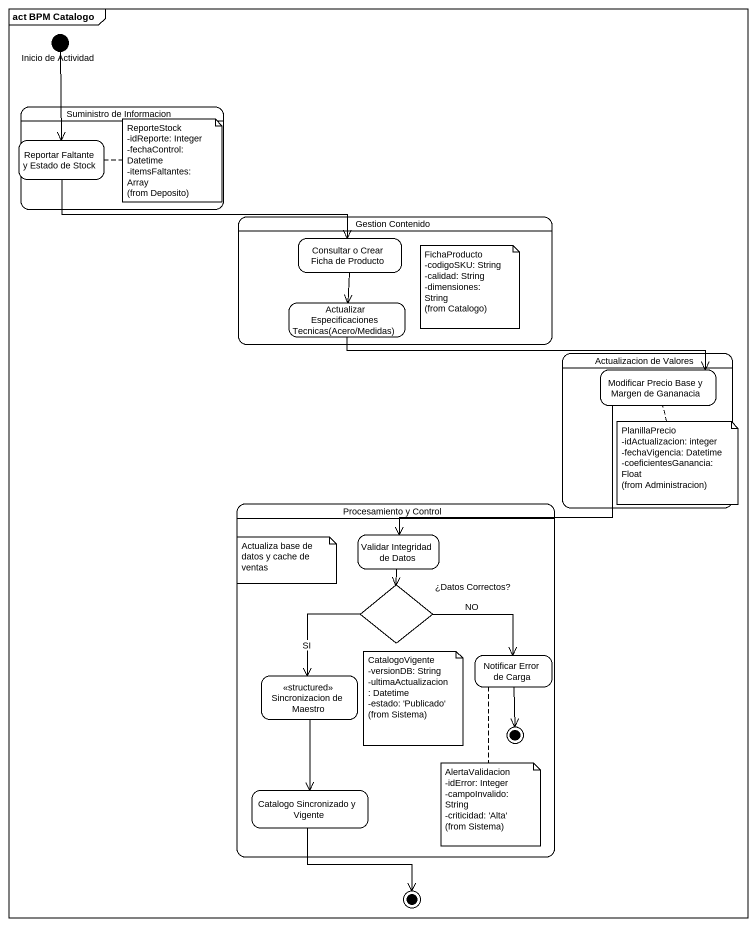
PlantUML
@startuml
mainframe act BPM Catalogo
hide empty description
state "Inicio de Actividad" as Inicio_de_Actividad <<start>>
state "Suministro de Informacion" as Suministro_de_Informacion {
  state "Reportar Faltante y Estado de Stock" as Reportar_Faltante_y_Estado
}
state "Gestion Contenido" as Gestion_Contenido {
  state "Consultar o Crear Ficha de Producto" as Consultar_o_Crear_Ficha_de
  state "Actualizar Especificaciones Tecnicas(Acero/Medidas)" as Actualizar_Especificaciones
}
state "Actualizacion de Valores" as Actualizacion_de_Valores {
  state "Modificar Precio Base y Margen de Gananacia" as Modificar_Precio_Base_y
}
state "Procesamiento y Control" as Procesamiento_y_Control {
  state "Validar Integridad de Datos" as Validar_Integridad_de_Datos
  state "¿Datos Correctos?" as Datos_Correctos <<choice>>
  state "Notificar Error de Carga" as Notificar_Error_de_Carga
  state "<<structured>> Sincronizacion de Maestro" as structured_Sincronizacion
  state "Catalogo Sincronizado y Vigente" as Catalogo_Sincronizado_y
  Notificar_Error_de_Carga --> [*]
}
state final2 <<end>>
Inicio_de_Actividad --> Reportar_Faltante_y_Estado
Reportar_Faltante_y_Estado -right-> Consultar_o_Crear_Ficha_de
Consultar_o_Crear_Ficha_de --> Actualizar_Especificaciones
Actualizar_Especificaciones -right-> Modificar_Precio_Base_y
Modificar_Precio_Base_y --> Validar_Integridad_de_Datos
Validar_Integridad_de_Datos --> Datos_Correctos
Datos_Correctos -right-> Notificar_Error_de_Carga : NO
Datos_Correctos --> structured_Sincronizacion : SI
structured_Sincronizacion --> Catalogo_Sincronizado_y
Catalogo_Sincronizado_y --> final2
note right of Reportar_Faltante_y_Estado
  ReporteStock
  -idReporte: Integer
  -fechaControl: Datetime
  -itemsFaltantes: Array
  (from Deposito)
end note
note as N2
  FichaProducto
  -codigoSKU: String
  -calidad: String
  -dimensiones: String
  (from Catalogo)
end note
note bottom of Modificar_Precio_Base_y
  PlanillaPrecio
  -idActualizacion: integer
  -fechaVigencia: Datetime
  -coeficientesGanancia: Float
  (from Administracion)
end note
note as N4
  Actualiza base de datos y cache de ventas
end note
note as N5
  CatalogoVigente
  -versionDB: String
  -ultimaActualizacion: Datetime
  -estado: 'Publicado'
  (from Sistema)
end note
note bottom of Notificar_Error_de_Carga
  AlertaValidacion
  -idError: Integer
  -campoInvalido: String
  -criticidad: 'Alta'
  (from Sistema)
end note
@enduml
